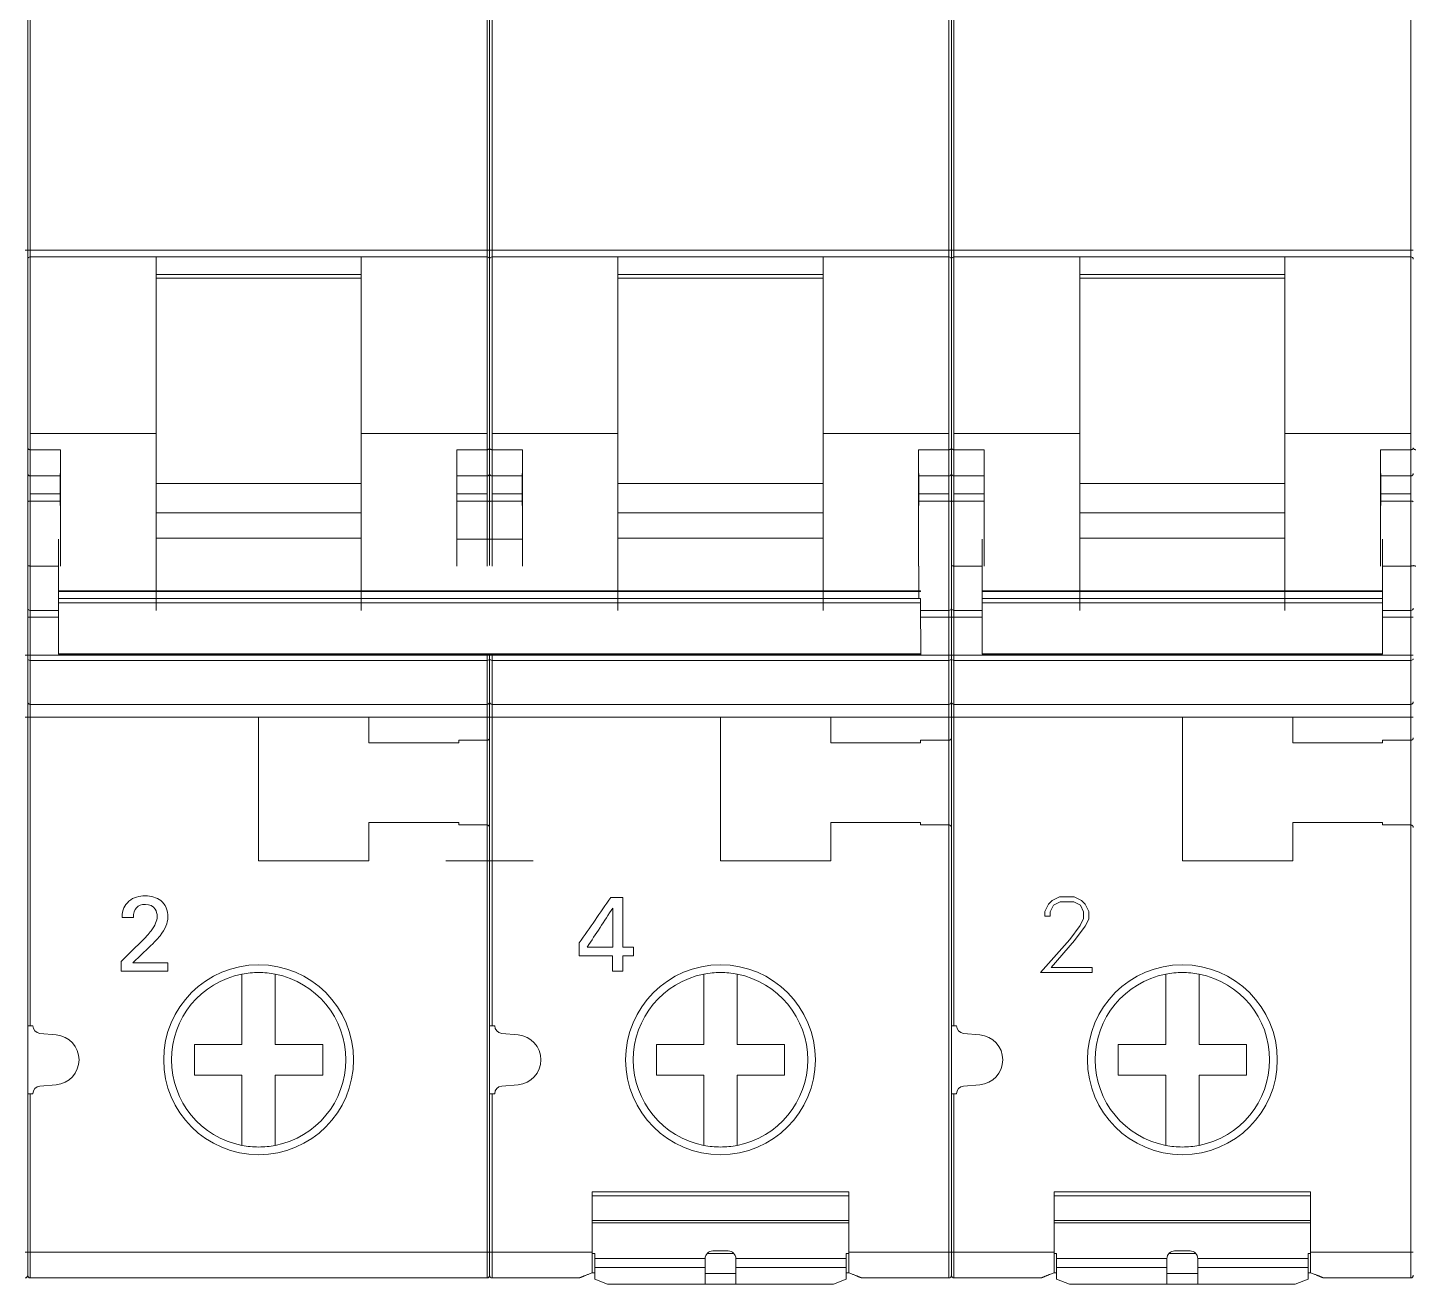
# Model space of a CAD drawing. Header units: millimetres. Extents: x -5035 to 14510, y -7775 to 12.
# Drawn here: x 1226.4 to 1280.4, y -2154.5 to -2105.5 of the extents above; entities that cross this region are included whole.
import ezdxf

# ---------------------------------------------------------------- set-up
doc = ezdxf.new("R2010")
doc.units = ezdxf.units.MM
doc.layers.add('eProC - L2', color=41, linetype='Continuous', lineweight=20)

msp = doc.modelspace()

# ---------------------------------------------------------------- linework, layer by layer
at = {"layer": 'eProC - L2'}
for p, q in [((1226.383, -2087.807), (1226.383, -2114.203)), ((1226.383, -2087.807), (1226.383, -2114.203)), ((1226.483, -2087.807), (1226.483, -2114.203)), ((1244.283, -2087.807), (1244.283, -2114.203)), ((1244.383, -2087.807), (1244.383, -2114.203)), ((1244.483, -2087.807), (1244.483, -2114.203)), ((1262.283, -2087.807), (1262.283, -2114.203)), ((1262.383, -2087.807), (1262.383, -2114.203)), ((1262.383, -2087.807), (1262.383, -2114.203)), ((1262.483, -2087.807), (1262.483, -2114.203)), ((1280.283, -2087.807), (1280.283, -2114.203)), ((1226.383, -2114.203), (1226.283, -2114.203)), ((1226.383, -2114.203), (1226.383, -2114.556)), ((1226.483, -2114.203), (1226.383, -2114.203)), ((1226.383, -2114.203), (1226.383, -2114.556)), ((1226.383, -2114.556), (1226.383, -2121.913)), ((1226.383, -2114.556), (1226.383, -2121.913)), ((1226.483, -2114.203), (1226.483, -2114.468)), ((1244.283, -2114.203), (1226.483, -2114.203)), ((1226.483, -2114.468), (1226.483, -2121.357)), ((1231.383, -2114.468), (1226.483, -2114.468)), ((1231.383, -2121.357), (1231.383, -2114.468)), ((1231.383, -2114.468), (1239.383, -2114.468)), ((1239.383, -2114.468), (1244.283, -2114.468)), ((1239.383, -2114.468), (1239.383, -2121.357)), ((1244.283, -2114.203), (1244.283, -2114.468)), ((1244.383, -2114.203), (1244.283, -2114.203)), ((1244.283, -2114.468), (1244.283, -2121.357)), ((1244.383, -2114.203), (1244.383, -2114.556)), ((1244.483, -2114.203), (1244.383, -2114.203)), ((1244.383, -2114.556), (1244.383, -2121.913)), ((1244.483, -2114.203), (1244.483, -2114.468)), ((1262.283, -2114.203), (1244.483, -2114.203)), ((1244.483, -2114.468), (1244.483, -2121.357)), ((1249.383, -2114.468), (1244.483, -2114.468)), ((1249.383, -2121.357), (1249.383, -2114.468)), ((1249.383, -2114.468), (1257.383, -2114.468)), ((1257.383, -2114.468), (1262.283, -2114.468)), ((1257.383, -2114.468), (1257.383, -2121.357)), ((1262.283, -2114.203), (1262.283, -2114.468)), ((1262.383, -2114.203), (1262.283, -2114.203)), ((1262.283, -2114.468), (1262.283, -2121.357)), ((1262.383, -2114.203), (1262.383, -2114.556)), ((1262.483, -2114.203), (1262.383, -2114.203)), ((1262.383, -2114.203), (1262.383, -2114.556)), ((1262.383, -2114.556), (1262.383, -2121.913)), ((1262.383, -2114.556), (1262.383, -2121.913)), ((1262.483, -2114.203), (1262.483, -2114.468)), ((1280.283, -2114.203), (1262.483, -2114.203)), ((1267.383, -2114.468), (1262.483, -2114.468)), ((1262.483, -2114.468), (1262.483, -2121.357)), ((1267.383, -2121.357), (1267.383, -2114.468)), ((1267.383, -2114.468), (1275.383, -2114.468)), ((1275.383, -2114.468), (1275.383, -2121.357)), ((1275.383, -2114.468), (1280.283, -2114.468)), ((1280.283, -2114.203), (1280.283, -2114.468)), ((1280.383, -2114.203), (1280.283, -2114.203)), ((1280.283, -2114.468), (1280.283, -2121.357)), ((1239.383, -2115.156), (1231.383, -2115.156)), ((1257.383, -2115.156), (1249.383, -2115.156)), ((1275.383, -2115.156), (1267.383, -2115.156)), ((1226.483, -2121.357), (1226.483, -2121.982)), ((1231.383, -2121.357), (1226.483, -2121.357)), ((1231.383, -2128.245), (1231.383, -2121.357)), ((1244.283, -2121.357), (1239.383, -2121.357)), ((1239.383, -2121.357), (1239.383, -2128.245)), ((1244.283, -2121.357), (1244.283, -2121.982)), ((1244.483, -2121.357), (1244.483, -2121.982)), ((1249.383, -2121.357), (1244.483, -2121.357)), ((1249.383, -2128.245), (1249.383, -2121.357)), ((1257.383, -2121.357), (1257.383, -2128.245)), ((1262.283, -2121.357), (1257.383, -2121.357)), ((1262.283, -2121.357), (1262.283, -2121.982)), ((1262.483, -2121.357), (1262.483, -2121.982)), ((1267.383, -2121.357), (1262.483, -2121.357)), ((1267.383, -2128.245), (1267.383, -2121.357)), ((1280.283, -2121.357), (1275.383, -2121.357)), ((1275.383, -2121.357), (1275.383, -2128.245)), ((1280.283, -2121.357), (1280.283, -2121.982)), ((1226.383, -2122.913), (1226.383, -2121.913)), ((1226.383, -2122.913), (1226.383, -2121.913)), ((1227.663, -2121.982), (1226.483, -2121.982)), ((1226.483, -2123.006), (1226.483, -2121.982)), ((1227.663, -2126.515), (1227.663, -2121.982)), ((1243.103, -2121.982), (1244.283, -2121.982)), ((1243.103, -2121.982), (1243.103, -2126.515)), ((1244.283, -2121.982), (1244.283, -2123.006)), ((1244.383, -2122.913), (1244.383, -2121.913)), ((1245.663, -2121.982), (1244.483, -2121.982)), ((1244.483, -2123.006), (1244.483, -2121.982)), ((1245.663, -2126.515), (1245.663, -2121.982)), ((1261.103, -2121.982), (1262.283, -2121.982)), ((1261.103, -2121.982), (1261.103, -2126.515)), ((1262.283, -2121.982), (1262.283, -2123.006)), ((1262.383, -2122.913), (1262.383, -2121.913)), ((1262.383, -2122.913), (1262.383, -2121.913)), ((1263.663, -2121.982), (1262.483, -2121.982)), ((1262.483, -2123.006), (1262.483, -2121.982)), ((1263.663, -2126.515), (1263.663, -2121.982)), ((1279.103, -2121.982), (1279.103, -2126.515)), ((1279.103, -2121.982), (1280.283, -2121.982)), ((1280.283, -2121.982), (1280.283, -2123.006)), ((1226.383, -2124.019), (1226.383, -2122.913)), ((1226.383, -2124.019), (1226.383, -2122.913)), ((1227.653, -2123.006), (1226.483, -2123.006)), ((1226.483, -2123.701), (1226.483, -2123.006)), ((1227.653, -2122.912), (1227.663, -2122.912)), ((1227.653, -2122.912), (1227.653, -2123.006)), ((1227.653, -2123.006), (1227.653, -2123.701)), ((1243.113, -2122.912), (1243.103, -2122.912)), ((1243.113, -2123.006), (1243.113, -2122.912)), ((1243.113, -2123.006), (1244.283, -2123.006)), ((1243.113, -2123.701), (1243.113, -2123.006)), ((1244.283, -2123.006), (1244.283, -2123.701)), ((1244.383, -2124.019), (1244.383, -2122.913)), ((1245.653, -2123.006), (1244.483, -2123.006)), ((1244.483, -2123.701), (1244.483, -2123.006)), ((1245.653, -2122.912), (1245.663, -2122.912)), ((1245.653, -2122.912), (1245.653, -2123.006)), ((1245.653, -2123.006), (1245.653, -2123.701)), ((1261.113, -2122.912), (1261.103, -2122.912)), ((1261.113, -2123.006), (1261.113, -2122.912)), ((1261.113, -2123.006), (1262.283, -2123.006)), ((1261.113, -2123.701), (1261.113, -2123.006)), ((1262.283, -2123.006), (1262.283, -2123.701)), ((1262.383, -2124.019), (1262.383, -2122.913)), ((1262.383, -2124.019), (1262.383, -2122.913)), ((1263.653, -2123.006), (1262.483, -2123.006)), ((1262.483, -2123.701), (1262.483, -2123.006)), ((1263.653, -2122.912), (1263.653, -2123.006)), ((1263.653, -2122.912), (1263.663, -2122.912)), ((1263.653, -2123.006), (1263.653, -2123.701)), ((1279.113, -2122.912), (1279.103, -2122.912)), ((1279.113, -2123.006), (1279.113, -2122.912)), ((1279.113, -2123.006), (1280.283, -2123.006)), ((1279.113, -2123.701), (1279.113, -2123.006)), ((1280.283, -2123.006), (1280.283, -2123.701)), ((1226.483, -2123.982), (1226.483, -2123.701)), ((1227.653, -2123.701), (1226.483, -2123.701)), ((1227.653, -2123.701), (1227.653, -2123.982)), ((1231.383, -2123.293), (1239.383, -2123.293)), ((1244.283, -2123.701), (1243.113, -2123.701)), ((1243.113, -2123.982), (1243.113, -2123.701)), ((1244.283, -2123.701), (1244.283, -2123.982)), ((1244.483, -2123.982), (1244.483, -2123.701)), ((1245.653, -2123.701), (1244.483, -2123.701)), ((1245.653, -2123.701), (1245.653, -2123.982)), ((1249.383, -2123.293), (1257.383, -2123.293)), ((1262.283, -2123.701), (1261.113, -2123.701)), ((1261.113, -2123.982), (1261.113, -2123.701)), ((1262.283, -2123.701), (1262.283, -2123.982)), ((1263.653, -2123.701), (1262.483, -2123.701)), ((1262.483, -2123.982), (1262.483, -2123.701)), ((1263.653, -2123.701), (1263.653, -2123.982)), ((1267.383, -2123.293), (1275.383, -2123.293)), ((1280.283, -2123.701), (1279.113, -2123.701)), ((1279.113, -2123.982), (1279.113, -2123.701)), ((1280.283, -2123.701), (1280.283, -2123.982)), ((1226.383, -2126.495), (1226.383, -2124.019)), ((1226.483, -2126.515), (1226.483, -2123.982)), ((1227.653, -2123.982), (1226.483, -2123.982)), ((1227.653, -2123.982), (1227.653, -2124.156)), ((1227.663, -2124.156), (1227.653, -2124.156)), ((1243.103, -2124.156), (1243.113, -2124.156)), ((1243.113, -2124.156), (1243.113, -2123.982)), ((1243.113, -2123.982), (1244.283, -2123.982)), ((1244.283, -2123.982), (1244.283, -2126.515)), ((1244.383, -2126.495), (1244.383, -2124.019)), ((1244.483, -2126.515), (1244.483, -2123.982)), ((1245.653, -2123.982), (1244.483, -2123.982)), ((1245.653, -2123.982), (1245.653, -2124.156)), ((1245.663, -2124.156), (1245.653, -2124.156)), ((1261.103, -2124.156), (1261.113, -2124.156)), ((1261.113, -2124.156), (1261.113, -2123.982)), ((1261.113, -2123.982), (1262.283, -2123.982)), ((1262.283, -2123.982), (1262.283, -2126.515)), ((1262.383, -2123.972), (1262.383, -2128.157)), ((1262.383, -2126.495), (1262.383, -2124.019)), ((1263.653, -2123.982), (1262.483, -2123.982)), ((1262.483, -2126.515), (1262.483, -2123.982)), ((1263.653, -2123.982), (1263.653, -2124.156)), ((1263.663, -2124.156), (1263.653, -2124.156)), ((1279.103, -2124.156), (1279.113, -2124.156)), ((1279.113, -2123.982), (1280.283, -2123.982)), ((1279.113, -2124.156), (1279.113, -2123.982)), ((1280.283, -2123.982), (1280.283, -2126.515)), ((1231.383, -2124.437), (1239.383, -2124.437)), ((1249.383, -2124.437), (1257.383, -2124.437)), ((1267.383, -2124.437), (1275.383, -2124.437)), ((1231.383, -2125.424), (1239.383, -2125.424)), ((1249.383, -2125.424), (1257.383, -2125.424)), ((1267.383, -2125.424), (1275.383, -2125.424)), ((1227.583, -2125.463), (1227.583, -2127.478)), ((1245.663, -2125.463), (1243.103, -2125.463)), ((1261.107, -2127.522), (1261.099, -2125.507)), ((1263.583, -2125.463), (1263.583, -2127.478)), ((1279.183, -2127.478), (1279.183, -2125.463)), ((1226.383, -2128.157), (1226.383, -2126.495)), ((1226.483, -2128.245), (1226.483, -2126.515)), ((1226.483, -2126.515), (1227.583, -2126.515)), ((1262.283, -2126.515), (1262.283, -2128.245)), ((1262.383, -2128.157), (1262.383, -2126.495)), ((1262.483, -2126.515), (1263.583, -2126.515)), ((1262.483, -2128.245), (1262.483, -2126.515)), ((1279.183, -2126.515), (1280.283, -2126.515)), ((1280.283, -2126.515), (1280.283, -2128.245)), ((1227.583, -2127.478), (1261.183, -2127.478)), ((1227.583, -2127.508), (1227.583, -2127.478)), ((1227.583, -2127.508), (1261.183, -2127.508)), ((1227.583, -2127.508), (1227.583, -2127.779)), ((1261.108, -2127.776), (1261.107, -2127.522)), ((1261.183, -2127.508), (1261.183, -2127.478)), ((1263.583, -2127.478), (1279.183, -2127.478)), ((1263.583, -2127.508), (1263.583, -2127.478)), ((1263.583, -2127.508), (1279.183, -2127.508)), ((1263.583, -2127.508), (1263.583, -2127.779)), ((1279.183, -2127.508), (1279.183, -2127.478)), ((1279.183, -2127.779), (1279.183, -2127.508)), ((1227.583, -2127.779), (1227.583, -2127.949)), ((1227.583, -2127.779), (1261.183, -2127.779)), ((1227.583, -2127.949), (1261.183, -2127.949)), ((1227.583, -2127.949), (1227.583, -2129.932)), ((1261.183, -2127.779), (1261.183, -2127.969)), ((1261.188, -2129.991), (1261.183, -2127.949)), ((1263.583, -2127.779), (1263.583, -2127.949)), ((1263.583, -2127.779), (1279.183, -2127.779)), ((1263.583, -2127.949), (1279.183, -2127.949)), ((1263.583, -2127.949), (1263.583, -2129.932)), ((1279.183, -2127.779), (1279.183, -2127.949)), ((1279.183, -2129.932), (1279.183, -2127.949)), ((1226.383, -2128.51), (1226.383, -2128.157)), ((1226.383, -2128.51), (1226.483, -2128.51)), ((1226.383, -2129.991), (1226.383, -2128.51)), ((1227.583, -2128.245), (1226.483, -2128.245)), ((1226.483, -2128.51), (1226.483, -2128.245)), ((1227.583, -2128.51), (1226.483, -2128.51)), ((1226.483, -2129.991), (1226.483, -2128.51)), ((1262.283, -2128.51), (1261.182, -2128.51)), ((1261.183, -2128.245), (1262.283, -2128.245)), ((1262.283, -2128.245), (1262.283, -2128.51)), ((1262.383, -2128.51), (1262.283, -2128.51)), ((1262.283, -2128.51), (1262.283, -2129.991)), ((1262.383, -2128.157), (1262.383, -2128.51)), ((1262.383, -2128.51), (1262.383, -2128.157)), ((1262.383, -2128.51), (1262.383, -2129.991)), ((1262.383, -2128.51), (1262.483, -2128.51)), ((1262.383, -2129.991), (1262.383, -2128.51)), ((1263.583, -2128.245), (1262.483, -2128.245)), ((1262.483, -2128.51), (1262.483, -2128.245)), ((1263.583, -2128.51), (1262.483, -2128.51)), ((1262.483, -2129.991), (1262.483, -2128.51)), ((1279.183, -2128.245), (1280.283, -2128.245)), ((1280.283, -2128.51), (1279.183, -2128.51)), ((1280.283, -2128.245), (1280.283, -2128.51)), ((1280.383, -2128.51), (1280.283, -2128.51)), ((1280.283, -2128.51), (1280.283, -2129.991)), ((1226.383, -2129.991), (1226.283, -2129.991)), ((1226.383, -2129.991), (1226.383, -2129.955)), ((1226.383, -2130.127), (1226.383, -2129.991)), ((1226.383, -2129.991), (1226.483, -2129.991)), ((1226.383, -2130.127), (1226.383, -2129.991)), ((1226.383, -2131.807), (1226.383, -2130.127)), ((1226.383, -2131.807), (1226.383, -2130.127)), ((1244.283, -2129.991), (1226.483, -2129.991)), ((1226.483, -2130.195), (1226.483, -2129.991)), ((1244.283, -2130.195), (1226.483, -2130.195)), ((1226.483, -2131.907), (1226.483, -2130.195)), ((1227.583, -2129.932), (1261.188, -2129.932)), ((1227.583, -2129.955), (1227.583, -2129.932)), ((1227.583, -2129.955), (1261.188, -2129.955)), ((1244.283, -2129.955), (1244.283, -2129.991)), ((1244.383, -2129.991), (1244.283, -2129.991)), ((1244.283, -2129.991), (1244.283, -2130.195)), ((1244.283, -2130.195), (1244.283, -2131.907)), ((1244.383, -2129.991), (1244.383, -2129.955)), ((1244.383, -2129.991), (1244.483, -2129.991)), ((1244.383, -2130.127), (1244.383, -2129.991)), ((1244.383, -2131.807), (1244.383, -2130.127)), ((1244.483, -2129.991), (1244.483, -2129.955)), ((1262.283, -2129.991), (1244.483, -2129.991)), ((1244.483, -2130.195), (1244.483, -2129.991)), ((1262.283, -2130.195), (1244.483, -2130.195)), ((1244.483, -2131.907), (1244.483, -2130.195)), ((1262.283, -2129.955), (1262.283, -2129.991)), ((1262.283, -2129.955), (1262.283, -2129.991)), ((1262.383, -2129.991), (1262.283, -2129.991)), ((1262.383, -2129.991), (1262.283, -2129.991)), ((1262.383, -2129.991), (1262.283, -2129.991)), ((1262.283, -2129.991), (1262.283, -2130.195)), ((1262.283, -2129.991), (1262.283, -2130.195)), ((1262.283, -2130.195), (1262.283, -2131.907)), ((1262.283, -2130.195), (1262.283, -2131.907)), ((1262.383, -2129.991), (1262.383, -2129.955)), ((1262.383, -2129.991), (1262.383, -2129.955)), ((1262.383, -2130.127), (1262.383, -2129.991)), ((1262.383, -2130.127), (1262.383, -2129.991)), ((1262.383, -2129.991), (1262.483, -2129.991)), ((1262.383, -2130.127), (1262.383, -2129.991)), ((1262.383, -2131.807), (1262.383, -2130.127)), ((1262.383, -2131.807), (1262.383, -2130.127)), ((1262.383, -2131.807), (1262.383, -2130.127)), ((1280.283, -2129.991), (1262.483, -2129.991)), ((1262.483, -2130.195), (1262.483, -2129.991)), ((1280.283, -2130.195), (1262.483, -2130.195)), ((1262.483, -2131.907), (1262.483, -2130.195)), ((1263.583, -2129.932), (1279.183, -2129.932)), ((1263.583, -2129.955), (1263.583, -2129.932)), ((1263.583, -2129.955), (1279.183, -2129.955)), ((1279.183, -2129.932), (1279.183, -2129.955)), ((1280.383, -2129.991), (1280.283, -2129.991)), ((1280.283, -2129.991), (1280.283, -2130.195)), ((1280.283, -2130.195), (1280.283, -2131.907)), ((1226.383, -2131.807), (1226.383, -2131.307)), ((1244.383, -2131.807), (1244.383, -2131.307)), ((1262.383, -2131.807), (1262.383, -2131.307)), ((1262.383, -2131.807), (1262.383, -2131.307)), ((1226.383, -2132.407), (1226.383, -2131.807)), ((1226.383, -2132.407), (1226.383, -2131.807)), ((1244.283, -2131.907), (1226.483, -2131.907)), ((1226.483, -2132.407), (1226.483, -2131.907)), ((1244.283, -2131.907), (1244.283, -2132.407)), ((1244.383, -2132.407), (1244.383, -2131.807)), ((1262.283, -2131.907), (1244.483, -2131.907)), ((1244.483, -2132.407), (1244.483, -2131.907)), ((1262.283, -2131.907), (1262.283, -2132.407)), ((1262.383, -2132.407), (1262.383, -2131.807)), ((1262.383, -2132.407), (1262.383, -2131.807)), ((1280.283, -2131.907), (1262.483, -2131.907)), ((1262.483, -2132.407), (1262.483, -2131.907)), ((1280.283, -2131.907), (1280.283, -2132.407)), ((1226.383, -2132.407), (1226.283, -2132.407)), ((1226.383, -2132.407), (1226.383, -2133.207)), ((1226.383, -2132.407), (1226.483, -2132.407)), ((1226.383, -2144.431), (1226.383, -2132.407)), ((1235.383, -2132.407), (1226.483, -2132.407)), ((1226.483, -2144.431), (1226.483, -2132.407)), ((1235.383, -2132.407), (1239.683, -2132.407)), ((1235.383, -2138.007), (1235.383, -2132.407)), ((1239.683, -2132.407), (1244.283, -2132.407)), ((1239.683, -2132.407), (1239.683, -2133.407)), ((1244.383, -2132.407), (1244.283, -2132.407)), ((1244.283, -2132.407), (1244.283, -2133.307)), ((1244.383, -2132.407), (1244.483, -2132.407)), ((1244.383, -2132.407), (1244.383, -2133.207)), ((1253.383, -2132.407), (1244.483, -2132.407)), ((1244.483, -2144.431), (1244.483, -2132.407)), ((1253.383, -2132.407), (1257.683, -2132.407)), ((1253.383, -2138.007), (1253.383, -2132.407)), ((1257.683, -2132.407), (1262.283, -2132.407)), ((1257.683, -2132.407), (1257.683, -2133.407)), ((1262.383, -2132.407), (1262.283, -2132.407)), ((1262.283, -2132.407), (1262.283, -2133.307)), ((1262.383, -2132.407), (1262.383, -2133.207)), ((1262.383, -2132.407), (1262.483, -2132.407)), ((1262.383, -2144.431), (1262.383, -2132.407)), ((1271.383, -2132.407), (1262.483, -2132.407)), ((1262.483, -2144.431), (1262.483, -2132.407)), ((1271.383, -2132.407), (1275.683, -2132.407)), ((1271.383, -2138.007), (1271.383, -2132.407)), ((1275.683, -2132.407), (1280.283, -2132.407)), ((1275.683, -2132.407), (1275.683, -2133.407)), ((1280.383, -2132.407), (1280.283, -2132.407)), ((1280.283, -2132.407), (1280.283, -2133.307)), ((1226.383, -2136.707), (1226.383, -2133.207)), ((1239.683, -2133.407), (1243.183, -2133.407)), ((1243.183, -2133.307), (1244.283, -2133.307)), ((1243.183, -2133.407), (1243.183, -2133.307)), ((1244.283, -2133.307), (1244.283, -2136.607)), ((1244.383, -2136.707), (1244.383, -2133.207)), ((1257.683, -2133.407), (1261.183, -2133.407)), ((1261.183, -2133.307), (1262.283, -2133.307)), ((1261.183, -2133.407), (1261.183, -2133.307)), ((1262.283, -2133.307), (1262.283, -2136.607)), ((1262.383, -2136.707), (1262.383, -2133.207)), ((1275.683, -2133.407), (1279.183, -2133.407)), ((1279.183, -2133.307), (1280.283, -2133.307)), ((1279.183, -2133.407), (1279.183, -2133.307)), ((1280.283, -2133.307), (1280.283, -2136.607)), ((1226.383, -2144.431), (1226.383, -2136.707)), ((1239.683, -2136.507), (1239.683, -2138.007)), ((1243.183, -2136.507), (1239.683, -2136.507)), ((1243.183, -2136.607), (1243.183, -2136.507)), ((1243.183, -2136.607), (1244.283, -2136.607)), ((1244.283, -2136.607), (1244.283, -2153.257)), ((1244.383, -2144.431), (1244.383, -2136.707)), ((1257.683, -2136.507), (1257.683, -2138.007)), ((1261.183, -2136.507), (1257.683, -2136.507)), ((1261.183, -2136.607), (1261.183, -2136.507)), ((1261.183, -2136.607), (1262.283, -2136.607)), ((1262.283, -2136.607), (1262.283, -2153.257)), ((1262.383, -2144.431), (1262.383, -2136.707)), ((1275.683, -2136.507), (1275.683, -2138.007)), ((1279.183, -2136.507), (1275.683, -2136.507)), ((1279.183, -2136.607), (1279.183, -2136.507)), ((1279.183, -2136.607), (1280.283, -2136.607)), ((1280.283, -2136.607), (1280.283, -2153.257)), ((1239.683, -2138.007), (1235.383, -2138.007)), ((1242.683, -2138.007), (1246.083, -2138.007)), ((1257.683, -2138.007), (1253.383, -2138.007)), ((1275.683, -2138.007), (1271.383, -2138.007)), ((1266.313, -2139.55), (1266.6, -2139.411)), ((1266.6, -2139.411), (1267.165, -2139.411)), ((1267.165, -2139.411), (1267.45, -2139.552)), ((1266.028, -2139.98), (1266.168, -2139.693)), ((1266.028, -2140.156), (1266.028, -2139.98)), ((1266.168, -2139.693), (1266.313, -2139.55)), ((1266.357, -2139.737), (1266.227, -2139.995)), ((1266.227, -2139.995), (1266.227, -2140.156)), ((1266.616, -2139.607), (1266.357, -2139.737)), ((1267.148, -2139.607), (1266.616, -2139.607)), ((1267.408, -2139.736), (1267.148, -2139.607)), ((1267.536, -2139.995), (1267.408, -2139.736)), ((1267.45, -2139.552), (1267.596, -2139.696)), ((1267.536, -2140.253), (1267.536, -2139.995)), ((1267.596, -2139.696), (1267.737, -2139.983)), ((1267.737, -2139.983), (1267.737, -2140.274)), ((1266.227, -2140.156), (1266.028, -2140.156)), ((1266.997, -2141.065), (1267.404, -2140.521)), ((1267.596, -2140.555), (1267.18, -2141.108)), ((1267.404, -2140.521), (1267.536, -2140.253)), ((1267.737, -2140.274), (1267.596, -2140.555)), ((1265.852, -2142.351), (1266.997, -2141.065)), ((1267.18, -2141.108), (1266.267, -2142.155)), ((1266.267, -2142.155), (1267.873, -2142.155)), ((1267.873, -2142.155), (1267.873, -2142.351)), ((1234.733, -2145.157), (1234.733, -2142.419)), ((1236.033, -2142.419), (1236.033, -2145.157)), ((1252.733, -2145.157), (1252.733, -2142.419)), ((1254.033, -2142.419), (1254.033, -2145.157)), ((1267.873, -2142.351), (1265.852, -2142.351)), ((1270.733, -2145.157), (1270.733, -2142.419)), ((1272.033, -2142.419), (1272.033, -2145.157)), ((1226.383, -2144.431), (1226.383, -2147.082)), ((1226.483, -2144.431), (1226.383, -2144.431)), ((1226.383, -2147.082), (1226.383, -2144.431)), ((1226.583, -2144.431), (1226.483, -2144.431)), ((1226.857, -2144.73), (1227.493, -2144.785)), ((1244.483, -2144.431), (1244.383, -2144.431)), ((1244.383, -2144.431), (1244.383, -2147.082)), ((1244.583, -2144.431), (1244.483, -2144.431)), ((1244.857, -2144.73), (1245.493, -2144.785)), ((1262.383, -2144.431), (1262.383, -2147.082)), ((1262.483, -2144.431), (1262.383, -2144.431)), ((1262.383, -2147.082), (1262.383, -2144.431)), ((1262.583, -2144.431), (1262.483, -2144.431)), ((1262.857, -2144.73), (1263.493, -2144.785)), ((1232.883, -2146.357), (1232.883, -2145.157)), ((1232.883, -2145.157), (1234.733, -2145.157)), ((1236.033, -2145.157), (1237.883, -2145.157)), ((1237.883, -2145.157), (1237.883, -2146.357)), ((1250.883, -2145.157), (1252.733, -2145.157)), ((1250.883, -2146.357), (1250.883, -2145.157)), ((1254.033, -2145.157), (1255.883, -2145.157)), ((1255.883, -2145.157), (1255.883, -2146.357)), ((1268.883, -2146.357), (1268.883, -2145.157)), ((1268.883, -2145.157), (1270.733, -2145.157)), ((1272.033, -2145.157), (1273.883, -2145.157)), ((1273.883, -2145.157), (1273.883, -2146.357)), ((1234.733, -2146.357), (1232.883, -2146.357)), ((1234.733, -2149.094), (1234.733, -2146.357)), ((1237.883, -2146.357), (1236.033, -2146.357)), ((1236.033, -2146.357), (1236.033, -2149.094)), ((1252.733, -2146.357), (1250.883, -2146.357)), ((1252.733, -2149.094), (1252.733, -2146.357)), ((1254.033, -2146.357), (1254.033, -2149.094)), ((1255.883, -2146.357), (1254.033, -2146.357)), ((1270.733, -2146.357), (1268.883, -2146.357)), ((1270.733, -2149.094), (1270.733, -2146.357)), ((1272.033, -2146.357), (1272.033, -2149.094)), ((1273.883, -2146.357), (1272.033, -2146.357)), ((1227.493, -2146.728), (1226.857, -2146.783)), ((1245.493, -2146.728), (1244.857, -2146.783)), ((1263.493, -2146.728), (1262.857, -2146.783)), ((1226.383, -2153.257), (1226.383, -2147.082)), ((1226.383, -2147.082), (1226.483, -2147.082)), ((1226.383, -2153.257), (1226.383, -2147.082)), ((1226.483, -2153.257), (1226.483, -2147.082)), ((1226.583, -2147.082), (1226.483, -2147.082)), ((1244.383, -2153.257), (1244.383, -2147.082)), ((1244.383, -2147.082), (1244.483, -2147.082)), ((1244.483, -2153.257), (1244.483, -2147.082)), ((1244.583, -2147.082), (1244.483, -2147.082)), ((1262.383, -2153.257), (1262.383, -2147.082)), ((1262.383, -2147.082), (1262.483, -2147.082)), ((1262.383, -2153.257), (1262.383, -2147.082)), ((1262.483, -2153.257), (1262.483, -2147.082)), ((1262.583, -2147.082), (1262.483, -2147.082)), ((1258.383, -2150.907), (1248.383, -2150.907)), ((1248.383, -2152.018), (1248.383, -2150.907)), ((1248.383, -2151.057), (1258.383, -2151.057)), ((1258.383, -2150.907), (1258.383, -2152.018)), ((1276.383, -2150.907), (1266.383, -2150.907)), ((1266.383, -2152.018), (1266.383, -2150.907)), ((1266.383, -2151.057), (1276.383, -2151.057)), ((1276.383, -2150.907), (1276.383, -2152.018)), ((1258.383, -2152.018), (1248.383, -2152.018)), ((1248.383, -2153.257), (1248.383, -2152.018)), ((1248.383, -2152.107), (1258.383, -2152.107)), ((1258.383, -2152.018), (1258.383, -2153.257)), ((1266.383, -2153.257), (1266.383, -2152.018)), ((1276.383, -2152.018), (1266.383, -2152.018)), ((1266.383, -2152.107), (1276.383, -2152.107)), ((1276.383, -2152.018), (1276.383, -2153.257)), ((1226.383, -2153.257), (1226.283, -2153.257)), ((1226.383, -2154.157), (1226.383, -2153.257)), ((1226.383, -2153.257), (1226.483, -2153.257)), ((1226.383, -2154.157), (1226.383, -2153.257)), ((1230.383, -2153.257), (1226.483, -2153.257)), ((1226.483, -2154.257), (1226.483, -2153.257)), ((1240.383, -2153.257), (1226.483, -2153.257)), ((1240.383, -2153.257), (1244.283, -2153.257)), ((1244.283, -2153.257), (1240.383, -2153.257)), ((1244.383, -2153.257), (1244.283, -2153.257)), ((1244.283, -2153.257), (1244.283, -2154.257)), ((1244.383, -2153.257), (1244.483, -2153.257)), ((1244.383, -2154.157), (1244.383, -2153.257)), ((1248.383, -2153.257), (1244.483, -2153.257)), ((1244.483, -2154.257), (1244.483, -2153.257)), ((1248.383, -2153.257), (1244.483, -2153.257)), ((1248.383, -2153.257), (1248.383, -2154.057)), ((1248.383, -2153.307), (1248.483, -2153.307)), ((1248.483, -2153.307), (1248.483, -2153.507)), ((1252.783, -2153.507), (1248.483, -2153.507)), ((1248.483, -2153.857), (1248.483, -2153.507)), ((1252.783, -2153.507), (1252.783, -2153.857)), ((1252.859, -2153.307), (1253.906, -2153.307)), ((1253.083, -2153.207), (1253.683, -2153.207)), ((1258.283, -2153.507), (1253.983, -2153.507)), ((1253.983, -2153.857), (1253.983, -2153.507)), ((1258.283, -2153.507), (1258.283, -2153.307)), ((1258.283, -2153.307), (1258.383, -2153.307)), ((1258.283, -2153.507), (1258.283, -2153.857)), ((1258.383, -2153.257), (1262.283, -2153.257)), ((1262.283, -2153.257), (1258.383, -2153.257)), ((1258.383, -2154.057), (1258.383, -2153.257)), ((1262.383, -2153.257), (1262.283, -2153.257)), ((1262.283, -2153.257), (1262.283, -2154.257)), ((1262.383, -2154.157), (1262.383, -2153.257)), ((1262.383, -2153.257), (1262.483, -2153.257)), ((1262.383, -2154.157), (1262.383, -2153.257)), ((1266.383, -2153.257), (1262.483, -2153.257)), ((1262.483, -2154.257), (1262.483, -2153.257)), ((1266.383, -2153.257), (1262.483, -2153.257)), ((1266.383, -2153.257), (1266.383, -2154.057)), ((1266.383, -2153.307), (1266.483, -2153.307)), ((1266.483, -2153.307), (1266.483, -2153.507)), ((1270.783, -2153.507), (1266.483, -2153.507)), ((1266.483, -2153.857), (1266.483, -2153.507)), ((1270.783, -2153.507), (1270.783, -2153.857)), ((1270.859, -2153.307), (1271.906, -2153.307)), ((1271.083, -2153.207), (1271.683, -2153.207)), ((1276.283, -2153.507), (1271.983, -2153.507)), ((1271.983, -2153.857), (1271.983, -2153.507)), ((1276.283, -2153.307), (1276.383, -2153.307)), ((1276.283, -2153.507), (1276.283, -2153.307)), ((1276.283, -2153.507), (1276.283, -2153.857)), ((1276.383, -2153.257), (1280.283, -2153.257)), ((1280.283, -2153.257), (1276.383, -2153.257)), ((1276.383, -2154.057), (1276.383, -2153.257)), ((1280.283, -2153.257), (1280.283, -2154.257)), ((1280.383, -2153.257), (1280.283, -2153.257)), ((1248.483, -2154.057), (1248.383, -2154.057)), ((1248.483, -2153.857), (1252.783, -2153.857)), ((1248.483, -2153.857), (1248.483, -2154.307)), ((1252.783, -2154.507), (1252.783, -2153.857)), ((1253.983, -2153.857), (1258.283, -2153.857)), ((1253.983, -2153.857), (1253.983, -2154.507)), ((1258.283, -2154.307), (1258.283, -2153.857)), ((1258.383, -2154.057), (1258.283, -2154.057)), ((1266.483, -2154.057), (1266.383, -2154.057)), ((1266.483, -2153.857), (1270.783, -2153.857)), ((1266.483, -2153.857), (1266.483, -2154.307)), ((1270.783, -2154.507), (1270.783, -2153.857)), ((1271.983, -2153.857), (1276.283, -2153.857)), ((1271.983, -2153.857), (1271.983, -2154.507)), ((1276.283, -2154.307), (1276.283, -2153.857)), ((1276.383, -2154.057), (1276.283, -2154.057)), ((1240.883, -2154.257), (1226.483, -2154.257)), ((1240.883, -2154.257), (1244.283, -2154.257)), ((1247.883, -2154.257), (1244.483, -2154.257)), ((1248.483, -2154.307), (1248.983, -2154.507)), ((1248.983, -2154.507), (1252.783, -2154.507)), ((1252.783, -2154.092), (1253.983, -2154.092)), ((1252.783, -2154.507), (1253.983, -2154.507)), ((1253.983, -2154.507), (1257.783, -2154.507)), ((1257.783, -2154.507), (1258.283, -2154.307)), ((1258.883, -2154.257), (1262.283, -2154.257)), ((1265.883, -2154.257), (1262.483, -2154.257)), ((1266.483, -2154.307), (1266.983, -2154.507)), ((1266.983, -2154.507), (1270.783, -2154.507)), ((1270.783, -2154.092), (1271.983, -2154.092)), ((1270.783, -2154.507), (1271.983, -2154.507)), ((1271.983, -2154.507), (1275.783, -2154.507)), ((1275.783, -2154.507), (1276.283, -2154.307)), ((1276.883, -2154.257), (1280.283, -2154.257))]:
    msp.add_line(p, q, dxfattribs=at)
for centre, radius, start, end in [((1226.483, -2131.807), 0.1, 180, 270), ((1244.483, -2131.807), 0.1, 180, 270), ((1262.483, -2131.807), 0.1, 180, 270), ((1235.383, -2145.757), 3.4, 101.0215, 258.9785), ((1235.383, -2145.757), 3.4, 90, 101.0215), ((1235.383, -2145.757), 3.4, 78.9785, 90), ((1235.383, -2145.757), 3.4, 281.0215, 78.9785), ((1253.383, -2145.757), 3.4, 101.0215, 258.9785), ((1253.383, -2145.757), 3.4, 90, 101.0215), ((1253.383, -2145.757), 3.4, 78.9785, 90), ((1253.383, -2145.757), 3.4, 281.0215, 78.9785), ((1271.383, -2145.757), 3.4, 101.0215, 258.9785), ((1271.383, -2145.757), 3.4, 90, 101.0215), ((1271.383, -2145.757), 3.4, 78.9785, 90), ((1271.383, -2145.757), 3.4, 281.0215, 78.9785), ((1226.883, -2144.431), 0.3, 180, 265), ((1244.883, -2144.431), 0.3, 180, 265), ((1262.883, -2144.431), 0.3, 180, 265), ((1226.883, -2147.082), 0.3, 95, 180), ((1244.883, -2147.082), 0.3, 95, 180), ((1262.883, -2147.082), 0.3, 95, 180), ((1235.383, -2145.757), 3.4, 258.9785, 270), ((1235.383, -2145.757), 3.4, 270, 281.0215), ((1253.383, -2145.757), 3.4, 258.9785, 270), ((1253.383, -2145.757), 3.4, 270, 281.0215), ((1271.383, -2145.757), 3.4, 258.9785, 270), ((1271.383, -2145.757), 3.4, 270, 281.0215), ((1226.483, -2154.157), 0.1, 180, 270), ((1244.483, -2154.157), 0.1, 180, 270), ((1262.483, -2154.157), 0.1, 180, 270)]:
    msp.add_arc(centre, radius, start, end, dxfattribs=at)
at = {"layer": 'eProC - L2', "extrusion": (0, 0, -1)}
for centre, radius, start, end in [((-1244.283, -2131.807), 0.1, 180, 270), ((-1262.283, -2131.807), 0.1, 180, 270), ((-1280.283, -2131.807), 0.1, 180, 270), ((-1235.383, -2145.757), 3.7, 270, 90), ((-1235.383, -2145.757), 3.7, 90, 270), ((-1253.383, -2145.757), 3.7, 270, 90), ((-1253.383, -2145.757), 3.7, 90, 270), ((-1271.383, -2145.757), 3.7, 270, 90), ((-1271.383, -2145.757), 3.7, 90, 270), ((-1227.408, -2145.757), 0.975, 95, 265), ((-1245.408, -2145.757), 0.975, 95, 265), ((-1263.408, -2145.757), 0.975, 95, 265), ((-1253.083, -2153.507), 0.3, 0, 90), ((-1253.683, -2153.507), 0.3, 90, 180), ((-1271.083, -2153.507), 0.3, 0, 90), ((-1271.683, -2153.507), 0.3, 90, 180), ((-1226.283, -2154.157), 0.1, 180, 270), ((-1244.283, -2154.157), 0.1, 180, 270), ((-1262.283, -2154.157), 0.1, 180, 270), ((-1280.283, -2154.157), 0.1, 180, 270)]:
    msp.add_arc(centre, radius, start, end, dxfattribs=at)
at = {"layer": 'eProC - L2'}
for centre, major_axis, ratio, start_param, end_param in [((1226.483, -2114.556), (0.1, 0), 0.883126, 1.570796, 3.14159), ((1244.283, -2114.556), (0.1, 0), 0.883126, 0.000004, 1.570442), ((1244.483, -2114.556), (0.1, 0), 0.883126, 1.570796, 3.141588), ((1262.283, -2114.556), (0.1, 0), 0.883126, 0.000004, 1.570442), ((1262.483, -2114.556), (0.1, 0), 0.883126, 1.570796, 3.14159), ((1280.283, -2114.556), (0.1, 0), 0.883126, 0.000004, 1.570442), ((1226.483, -2122.913), (-0.1, 0), 0.927184, 0, 1.570796), ((1244.283, -2122.913), (0.1, 0), 0.927184, 4.712389, 6.283185), ((1244.483, -2122.913), (-0.1, 0), 0.927184, 0, 1.570796), ((1262.283, -2122.913), (0.1, 0), 0.927184, 4.712389, 6.283185), ((1262.483, -2122.913), (-0.1, 0), 0.927184, 0, 1.570796), ((1280.283, -2122.913), (0.1, 0), 0.927184, 4.712389, 6.283185), ((1226.483, -2124.019), (-0.1, 0), 0.374607, 4.712389, 6.283185), ((1244.283, -2124.019), (0.1, 0), 0.374607, 0, 1.570796), ((1244.483, -2124.019), (-0.1, 0), 0.374607, 4.712389, 6.283185), ((1262.283, -2124.019), (0.1, 0), 0.374607, 0, 1.570796), ((1262.483, -2124.019), (-0.1, 0), 0.374607, 4.712389, 6.283185), ((1280.283, -2124.019), (0.1, 0), 0.374607, 0, 1.570796), ((1226.483, -2128.157), (-0.1, 0), 0.883126, 0, 1.570797), ((1262.283, -2128.157), (0.1, 0), 0.883126, 4.71239, 6.283184), ((1262.483, -2128.157), (-0.1, 0), 0.883126, 0, 1.570797), ((1280.283, -2128.157), (0.1, 0), 0.883126, 4.71239, 6.283184), ((1226.483, -2130.127), (-0.1, 0), 0.679711, 0, 1.570796), ((1244.283, -2130.127), (0.1, 0), 0.679711, 4.712389, 6.283185), ((1244.483, -2130.127), (-0.1, 0), 0.679711, 0, 1.570796), ((1262.283, -2130.127), (0.1, 0), 0.679711, 4.712389, 6.283185), ((1262.283, -2130.127), (0.1, 0), 0.679711, 4.712389, 6.283185), ((1262.483, -2130.127), (-0.1, 0), 0.679711, 0, 1.570796), ((1280.283, -2130.127), (0.1, 0), 0.679711, 4.712389, 6.283185)]:
    msp.add_ellipse(centre, major_axis=major_axis, ratio=ratio, start_param=start_param, end_param=end_param, dxfattribs=at)
for points, knots in [([(1231.383, -2115.299), (1231.688, -2115.299), (1232.355, -2115.299), (1233.438, -2115.299), (1234.688, -2115.299), (1236.105, -2115.299), (1237.688, -2115.299), (1238.799, -2115.299), (1239.383, -2115.299)], [0, 0, 0, 0, 0.114583, 0.25, 0.40625, 0.583333, 0.78125, 1, 1, 1, 1]), ([(1249.383, -2115.299), (1249.688, -2115.299), (1250.355, -2115.299), (1251.438, -2115.299), (1252.688, -2115.299), (1254.105, -2115.299), (1255.688, -2115.299), (1256.799, -2115.299), (1257.383, -2115.299)], [0, 0, 0, 0, 0.114583, 0.25, 0.40625, 0.583333, 0.78125, 1, 1, 1, 1]), ([(1267.383, -2115.299), (1267.688, -2115.299), (1268.355, -2115.299), (1269.438, -2115.299), (1270.688, -2115.299), (1272.105, -2115.299), (1273.688, -2115.299), (1274.799, -2115.299), (1275.383, -2115.299)], [0, 0, 0, 0, 0.114583, 0.25, 0.40625, 0.583333, 0.78125, 1, 1, 1, 1]), ([(1230.065, -2140.208), (1230.065, -2140.059), (1230.086, -2139.937), (1230.173, -2139.745), (1230.238, -2139.658), (1230.419, -2139.5), (1230.518, -2139.445), (1230.737, -2139.384), (1230.846, -2139.369), (1231.203, -2139.369), (1231.407, -2139.431), (1231.75, -2139.703), (1231.843, -2139.921), (1231.843, -2140.427), (1231.742, -2140.665), (1231.439, -2141.05), (1231.255, -2141.241), (1230.819, -2141.656), (1230.651, -2141.815), (1230.483, -2141.974)], [0, 0, 0, 0, 0.078988, 0.078988, 0.157741, 0.157741, 0.236121, 0.236121, 0.3145, 0.3145, 0.494993, 0.494993, 0.707615, 0.707615, 0.869613, 0.869613, 0.949851, 0.949851, 1, 1, 1, 1]), ([(1230.023, -2141.925), (1230.274, -2141.678), (1230.525, -2141.432), (1230.967, -2140.997), (1231.105, -2140.846), (1231.349, -2140.522), (1231.427, -2140.336), (1231.427, -2140.064), (1231.402, -2139.968), (1231.275, -2139.764), (1231.147, -2139.701), (1230.815, -2139.701), (1230.698, -2139.745), (1230.541, -2139.92), (1230.501, -2140.045), (1230.501, -2140.208)], [0, 0, 0, 0, 0.120239, 0.120239, 0.212026, 0.212026, 0.380644, 0.380644, 0.497317, 0.497317, 0.679788, 0.679788, 0.839548, 0.839548, 1, 1, 1, 1]), ([(1247.883, -2154.257), (1247.883, -2154.257), (1247.883, -2154.256), (1247.885, -2154.255), (1247.889, -2154.254), (1247.894, -2154.252), (1247.901, -2154.249), (1247.91, -2154.246), (1247.921, -2154.241), (1247.933, -2154.236), (1247.948, -2154.23), (1247.966, -2154.223), (1247.986, -2154.215), (1248.01, -2154.206), (1248.038, -2154.195), (1248.069, -2154.182), (1248.106, -2154.167), (1248.147, -2154.151), (1248.195, -2154.132), (1248.249, -2154.11), (1248.311, -2154.085), (1248.358, -2154.066), (1248.383, -2154.057)], [0, 0, 0, 0, 0.046922, 0.097084, 0.147246, 0.197408, 0.24757, 0.297732, 0.347894, 0.398056, 0.448218, 0.49838, 0.548542, 0.598704, 0.648866, 0.699028, 0.74919, 0.799352, 0.849514, 0.899676, 0.949838, 1, 1, 1, 1]), ([(1258.883, -2154.257), (1258.883, -2154.257), (1258.882, -2154.256), (1258.88, -2154.255), (1258.876, -2154.254), (1258.871, -2154.252), (1258.864, -2154.249), (1258.856, -2154.246), (1258.845, -2154.241), (1258.832, -2154.236), (1258.817, -2154.23), (1258.8, -2154.223), (1258.779, -2154.215), (1258.755, -2154.206), (1258.728, -2154.195), (1258.696, -2154.182), (1258.66, -2154.167), (1258.619, -2154.151), (1258.571, -2154.132), (1258.517, -2154.11), (1258.455, -2154.085), (1258.408, -2154.066), (1258.383, -2154.057)], [0, 0, 0, 0, 0.046922, 0.097084, 0.147246, 0.197408, 0.24757, 0.297732, 0.347894, 0.398056, 0.448218, 0.49838, 0.548542, 0.598704, 0.648866, 0.699028, 0.74919, 0.799352, 0.849514, 0.899676, 0.949838, 1, 1, 1, 1]), ([(1265.883, -2154.257), (1265.883, -2154.257), (1265.883, -2154.256), (1265.885, -2154.255), (1265.889, -2154.254), (1265.894, -2154.252), (1265.901, -2154.249), (1265.91, -2154.246), (1265.921, -2154.241), (1265.933, -2154.236), (1265.948, -2154.23), (1265.966, -2154.223), (1265.986, -2154.215), (1266.01, -2154.206), (1266.038, -2154.195), (1266.069, -2154.182), (1266.106, -2154.167), (1266.147, -2154.151), (1266.195, -2154.132), (1266.249, -2154.11), (1266.311, -2154.085), (1266.358, -2154.066), (1266.383, -2154.057)], [0, 0, 0, 0, 0.046922, 0.097084, 0.147246, 0.197408, 0.24757, 0.297732, 0.347894, 0.398056, 0.448218, 0.49838, 0.548542, 0.598704, 0.648866, 0.699028, 0.74919, 0.799352, 0.849514, 0.899676, 0.949838, 1, 1, 1, 1]), ([(1276.883, -2154.257), (1276.883, -2154.257), (1276.882, -2154.256), (1276.88, -2154.255), (1276.876, -2154.254), (1276.871, -2154.252), (1276.864, -2154.249), (1276.856, -2154.246), (1276.845, -2154.241), (1276.832, -2154.236), (1276.817, -2154.23), (1276.8, -2154.223), (1276.779, -2154.215), (1276.755, -2154.206), (1276.728, -2154.195), (1276.696, -2154.182), (1276.66, -2154.167), (1276.619, -2154.151), (1276.571, -2154.132), (1276.517, -2154.11), (1276.455, -2154.085), (1276.408, -2154.066), (1276.383, -2154.057)], [0, 0, 0, 0, 0.046922, 0.097084, 0.147246, 0.197408, 0.24757, 0.297732, 0.347894, 0.398056, 0.448218, 0.49838, 0.548542, 0.598704, 0.648866, 0.699028, 0.74919, 0.799352, 0.849514, 0.899676, 0.949838, 1, 1, 1, 1])]:
    msp.add_open_spline(points, degree=3, knots=knots, dxfattribs=at)
for points in [[(1226.383, -2121.913), (1226.383, -2121.915), (1226.383, -2121.921), (1226.385, -2121.929), (1226.389, -2121.937), (1226.394, -2121.945), (1226.401, -2121.953), (1226.409, -2121.96), (1226.418, -2121.966), (1226.429, -2121.972), (1226.441, -2121.976), (1226.454, -2121.98), (1226.468, -2121.982), (1226.478, -2121.982), (1226.483, -2121.982)], [(1244.383, -2121.913), (1244.383, -2121.915), (1244.382, -2121.921), (1244.38, -2121.929), (1244.377, -2121.937), (1244.372, -2121.945), (1244.365, -2121.953), (1244.357, -2121.96), (1244.347, -2121.966), (1244.337, -2121.972), (1244.325, -2121.976), (1244.312, -2121.98), (1244.298, -2121.982), (1244.288, -2121.982), (1244.283, -2121.982)], [(1244.383, -2121.913), (1244.383, -2121.915), (1244.383, -2121.921), (1244.385, -2121.929), (1244.389, -2121.937), (1244.394, -2121.945), (1244.401, -2121.953), (1244.409, -2121.96), (1244.418, -2121.966), (1244.429, -2121.972), (1244.441, -2121.976), (1244.454, -2121.98), (1244.468, -2121.982), (1244.478, -2121.982), (1244.483, -2121.982)], [(1262.383, -2121.913), (1262.383, -2121.915), (1262.382, -2121.921), (1262.38, -2121.929), (1262.377, -2121.937), (1262.372, -2121.945), (1262.365, -2121.953), (1262.357, -2121.96), (1262.347, -2121.966), (1262.337, -2121.972), (1262.325, -2121.976), (1262.312, -2121.98), (1262.298, -2121.982), (1262.288, -2121.982), (1262.283, -2121.982)], [(1262.383, -2121.913), (1262.383, -2121.915), (1262.383, -2121.921), (1262.385, -2121.929), (1262.389, -2121.937), (1262.394, -2121.945), (1262.401, -2121.953), (1262.409, -2121.96), (1262.418, -2121.966), (1262.429, -2121.972), (1262.441, -2121.976), (1262.454, -2121.98), (1262.468, -2121.982), (1262.478, -2121.982), (1262.483, -2121.982)], [(1280.383, -2121.913), (1280.383, -2121.915), (1280.382, -2121.921), (1280.38, -2121.929), (1280.377, -2121.937), (1280.372, -2121.945), (1280.365, -2121.953), (1280.357, -2121.96), (1280.347, -2121.966), (1280.337, -2121.972), (1280.325, -2121.976), (1280.312, -2121.98), (1280.298, -2121.982), (1280.288, -2121.982), (1280.283, -2121.982)], [(1280.383, -2121.913), (1280.383, -2121.915), (1280.383, -2121.921), (1280.385, -2121.929), (1280.389, -2121.937), (1280.394, -2121.945), (1280.401, -2121.953), (1280.409, -2121.96), (1280.418, -2121.966), (1280.429, -2121.972), (1280.441, -2121.976), (1280.454, -2121.98), (1280.468, -2121.982), (1280.478, -2121.982), (1280.483, -2121.982)], [(1226.383, -2126.495), (1226.383, -2126.495), (1226.383, -2126.497), (1226.385, -2126.499), (1226.389, -2126.502), (1226.394, -2126.504), (1226.401, -2126.506), (1226.409, -2126.508), (1226.418, -2126.51), (1226.429, -2126.512), (1226.441, -2126.513), (1226.454, -2126.514), (1226.468, -2126.515), (1226.478, -2126.515), (1226.483, -2126.515)], [(1262.383, -2126.495), (1262.383, -2126.495), (1262.383, -2126.497), (1262.385, -2126.499), (1262.389, -2126.502), (1262.394, -2126.504), (1262.401, -2126.506), (1262.409, -2126.508), (1262.418, -2126.51), (1262.429, -2126.512), (1262.441, -2126.513), (1262.454, -2126.514), (1262.468, -2126.515), (1262.478, -2126.515), (1262.483, -2126.515)], [(1280.383, -2126.495), (1280.383, -2126.495), (1280.382, -2126.497), (1280.38, -2126.499), (1280.377, -2126.502), (1280.372, -2126.504), (1280.365, -2126.506), (1280.357, -2126.508), (1280.347, -2126.51), (1280.337, -2126.512), (1280.325, -2126.513), (1280.312, -2126.514), (1280.298, -2126.515), (1280.288, -2126.515), (1280.283, -2126.515)], [(1280.383, -2126.495), (1280.383, -2126.495), (1280.383, -2126.497), (1280.385, -2126.499), (1280.389, -2126.502), (1280.394, -2126.504), (1280.401, -2126.506), (1280.409, -2126.508), (1280.418, -2126.51), (1280.429, -2126.512), (1280.441, -2126.513), (1280.454, -2126.514), (1280.468, -2126.515), (1280.478, -2126.515), (1280.483, -2126.515)], [(1244.383, -2133.207), (1244.383, -2133.21), (1244.382, -2133.216), (1244.381, -2133.227), (1244.378, -2133.237), (1244.375, -2133.247), (1244.37, -2133.257), (1244.363, -2133.266), (1244.356, -2133.275), (1244.347, -2133.283), (1244.337, -2133.291), (1244.326, -2133.297), (1244.313, -2133.302), (1244.299, -2133.306), (1244.288, -2133.307), (1244.283, -2133.307)], [(1262.383, -2133.207), (1262.383, -2133.21), (1262.382, -2133.216), (1262.381, -2133.227), (1262.378, -2133.237), (1262.375, -2133.247), (1262.37, -2133.257), (1262.363, -2133.266), (1262.356, -2133.275), (1262.347, -2133.283), (1262.337, -2133.291), (1262.326, -2133.297), (1262.313, -2133.302), (1262.299, -2133.306), (1262.288, -2133.307), (1262.283, -2133.307)], [(1280.383, -2133.207), (1280.383, -2133.21), (1280.382, -2133.216), (1280.381, -2133.227), (1280.378, -2133.237), (1280.375, -2133.247), (1280.37, -2133.257), (1280.363, -2133.266), (1280.356, -2133.275), (1280.347, -2133.283), (1280.337, -2133.291), (1280.326, -2133.297), (1280.313, -2133.302), (1280.299, -2133.306), (1280.288, -2133.307), (1280.283, -2133.307)], [(1244.383, -2136.707), (1244.383, -2136.703), (1244.382, -2136.697), (1244.381, -2136.686), (1244.378, -2136.676), (1244.375, -2136.666), (1244.37, -2136.656), (1244.363, -2136.647), (1244.356, -2136.638), (1244.347, -2136.63), (1244.337, -2136.622), (1244.326, -2136.616), (1244.313, -2136.611), (1244.299, -2136.607), (1244.288, -2136.607), (1244.283, -2136.607)], [(1262.383, -2136.707), (1262.383, -2136.703), (1262.382, -2136.697), (1262.381, -2136.686), (1262.378, -2136.676), (1262.375, -2136.666), (1262.37, -2136.656), (1262.363, -2136.647), (1262.356, -2136.638), (1262.347, -2136.63), (1262.337, -2136.622), (1262.326, -2136.616), (1262.313, -2136.611), (1262.299, -2136.607), (1262.288, -2136.607), (1262.283, -2136.607)], [(1280.383, -2136.707), (1280.383, -2136.703), (1280.382, -2136.697), (1280.381, -2136.686), (1280.378, -2136.676), (1280.375, -2136.666), (1280.37, -2136.656), (1280.363, -2136.647), (1280.356, -2136.638), (1280.347, -2136.63), (1280.337, -2136.622), (1280.326, -2136.616), (1280.313, -2136.611), (1280.299, -2136.607), (1280.288, -2136.607), (1280.283, -2136.607)], [(1247.875, -2141.206), (1248.287, -2140.614), (1248.698, -2140.023), (1249.109, -2139.431)], [(1249.109, -2139.431), (1249.265, -2139.431), (1249.42, -2139.431), (1249.575, -2139.431)], [(1249.575, -2139.431), (1249.575, -2140.075), (1249.575, -2140.72), (1249.575, -2141.364)], [(1249.185, -2139.847), (1248.853, -2140.352), (1248.522, -2140.858), (1248.19, -2141.364)], [(1249.185, -2141.364), (1249.185, -2140.858), (1249.185, -2140.352), (1249.185, -2139.847)], [(1230.501, -2140.208), (1230.355, -2140.208), (1230.21, -2140.208), (1230.065, -2140.208)], [(1247.875, -2141.7), (1247.875, -2141.535), (1247.875, -2141.37), (1247.875, -2141.206)], [(1248.19, -2141.364), (1248.522, -2141.364), (1248.853, -2141.364), (1249.185, -2141.364)], [(1249.575, -2141.364), (1249.713, -2141.364), (1249.852, -2141.364), (1249.99, -2141.364)], [(1249.99, -2141.364), (1249.99, -2141.476), (1249.99, -2141.588), (1249.99, -2141.7)], [(1230.023, -2142.307), (1230.023, -2142.179), (1230.023, -2142.052), (1230.023, -2141.925)], [(1230.483, -2141.974), (1230.936, -2141.974), (1231.39, -2141.974), (1231.843, -2141.974)], [(1231.843, -2141.974), (1231.843, -2142.085), (1231.843, -2142.196), (1231.843, -2142.307)], [(1249.172, -2141.7), (1248.74, -2141.7), (1248.307, -2141.7), (1247.875, -2141.7)], [(1249.172, -2142.307), (1249.172, -2142.104), (1249.172, -2141.902), (1249.172, -2141.7)], [(1249.575, -2141.7), (1249.575, -2141.902), (1249.575, -2142.104), (1249.575, -2142.307)], [(1249.99, -2141.7), (1249.852, -2141.7), (1249.713, -2141.7), (1249.575, -2141.7)], [(1231.843, -2142.307), (1231.236, -2142.307), (1230.63, -2142.307), (1230.023, -2142.307)], [(1249.575, -2142.307), (1249.441, -2142.307), (1249.306, -2142.307), (1249.172, -2142.307)]]:
    msp.add_open_spline(points, degree=3, dxfattribs=at)

doc.saveas('drawing.dxf')
